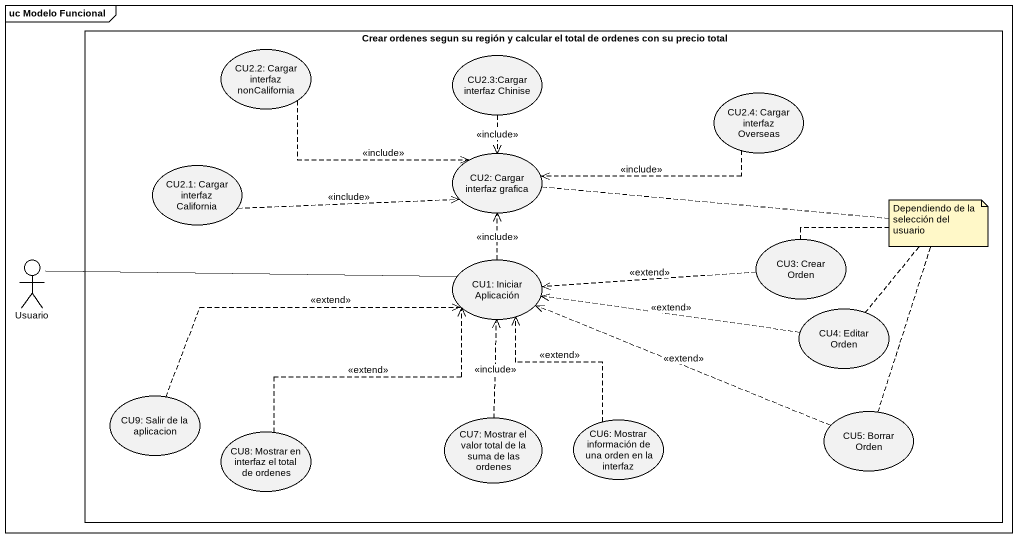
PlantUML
@startuml
mainframe uc Modelo Funcional
rectangle "Crear ordenes segun su región y calcular el total de ordenes con su precio total" as Crear_ordenes_segun_su {
  usecase "CU2.2: Cargar interfaz nonCalifornia" as CU2_2_Cargar_interfaz
  usecase "CU2.3:Cargar interfaz Chinise" as CU2_3_Cargar_interfaz
  usecase "CU2.4: Cargar interfaz Overseas" as CU2_4_Cargar_interfaz
  usecase "CU2: Cargar interfaz grafica" as CU2_Cargar_interfaz_grafica
  usecase "CU2.1: Cargar interfaz California" as CU2_1_Cargar_interfaz
  usecase "CU3: Crear Orden" as CU3_Crear_Orden
  usecase "CU1: Iniciar Aplicación" as CU1_Iniciar_Aplicación
  usecase "CU4: Editar Orden" as CU4_Editar_Orden
  usecase "CU9: Salir de la aplicacion" as CU9_Salir_de_la_aplicacion
  usecase "CU8: Mostrar en interfaz el total de ordenes" as CU8_Mostrar_en_interfaz_el
  usecase "CU7: Mostrar el valor total de la suma de las ordenes" as CU7_Mostrar_el_valor_total
  usecase "CU6: Mostrar información de una orden en la interfaz" as CU6_Mostrar_información_de
  usecase "CU5: Borrar Orden" as CU5_Borrar_Orden
}
actor Usuario
CU2_2_Cargar_interfaz .right.> CU2_Cargar_interfaz_grafica : <<include>>
CU2_3_Cargar_interfaz ..> CU2_Cargar_interfaz_grafica : <<include>>
CU2_4_Cargar_interfaz .left.> CU2_Cargar_interfaz_grafica : <<include>>
CU2_1_Cargar_interfaz .right.> CU2_Cargar_interfaz_grafica : <<include>>
CU3_Crear_Orden .left.> CU1_Iniciar_Aplicación : <<extend>>
Usuario -right- CU1_Iniciar_Aplicación
CU1_Iniciar_Aplicación .up.> CU2_Cargar_interfaz_grafica : <<include>>
CU4_Editar_Orden .left.> CU1_Iniciar_Aplicación : <<extend>>
CU9_Salir_de_la_aplicacion .right.> CU1_Iniciar_Aplicación : <<extend>>
CU8_Mostrar_en_interfaz_el .up.> CU1_Iniciar_Aplicación : <<extend>>
CU7_Mostrar_el_valor_total .up.> CU1_Iniciar_Aplicación : <<include>>
CU6_Mostrar_información_de .up.> CU1_Iniciar_Aplicación : <<extend>>
CU5_Borrar_Orden .left.> CU1_Iniciar_Aplicación : <<extend>>
note as N1
  Dependiendo de la selección del usuario
end note
N1 .. CU3_Crear_Orden
N1 .. CU4_Editar_Orden
N1 .. CU5_Borrar_Orden
N1 .. CU2_Cargar_interfaz_grafica
@enduml
